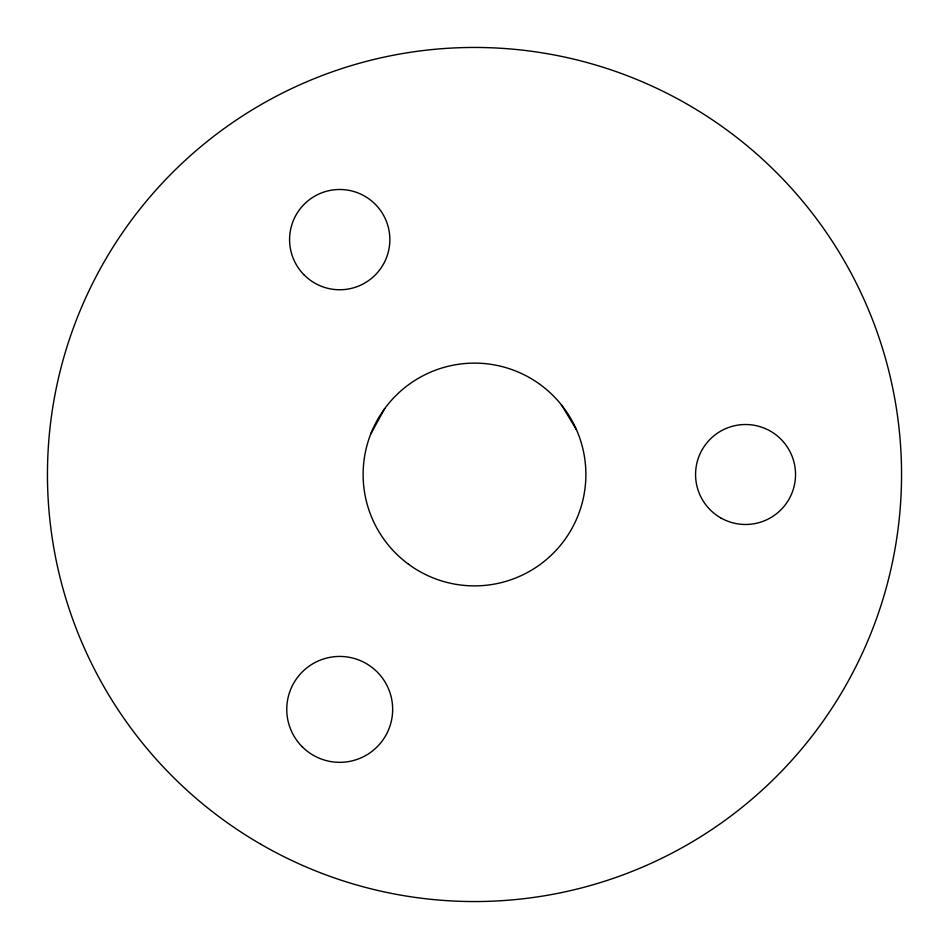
<?xml version="1.0" encoding="UTF-8"?>
<svg xmlns="http://www.w3.org/2000/svg" width="949" height="949" viewBox="0 0 949 949"><rect width="100%" height="100%" fill="white"/><g stroke="black" fill="none" stroke-linecap="round" stroke-linejoin="round"><path stroke-width="1.42" d="M370.739 434.025L384.748 408.544M561.44 404.879L576.494 429.755M260.975 844.337A427.05 427.05 0 0 0 901.55 474.5A427.05 427.05 0 0 0 260.975 104.663A427.05 427.05 0 0 0 260.975 844.337M304.261 275.068A50.131 50.131 0 0 0 388.141 252.6A50.131 50.131 0 0 0 326.741 191.2A50.131 50.131 0 0 0 304.261 275.068M720.552 517.786A49.989 49.989 0 0 0 795.535 474.5A49.989 49.989 0 0 0 720.552 431.214A49.989 49.989 0 0 0 720.552 517.786M302.268 746.816A52.942 52.942 0 0 0 390.858 723.079A52.942 52.942 0 0 0 326.005 658.238A52.942 52.942 0 0 0 302.268 746.816M408.544 564.252A111.377 111.377 0 0 0 585.201 486.742A111.377 111.377 0 0 0 429.755 372.506A111.377 111.377 0 0 0 408.544 564.252"/></g></svg>
